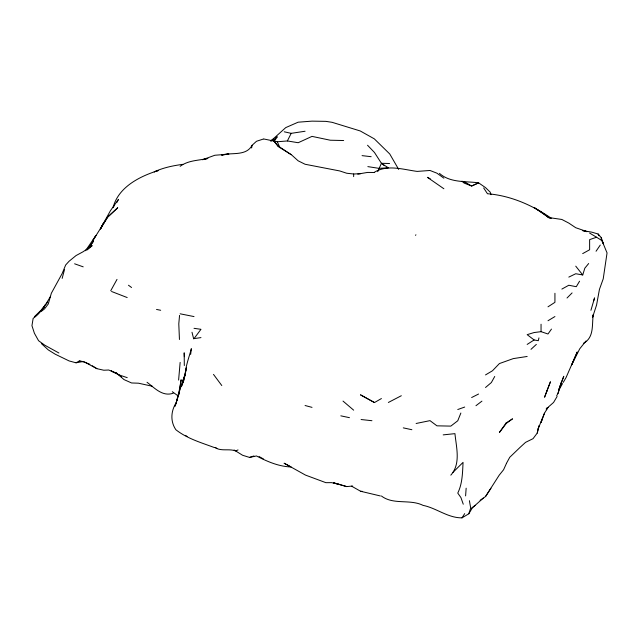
<?xml version="1.0" encoding="UTF-8"?>
<svg xmlns="http://www.w3.org/2000/svg" width="639" height="639" viewBox="0 0 639 639"><rect width="100%" height="100%" fill="white"/><g stroke="black" fill="none" stroke-linecap="round" stroke-linejoin="round"><path stroke-width="0.96" d="M353.655 176.636L353.655 173.992L346.713 173.241L339.772 170.956L305.075 164.255L298.133 160.804L291.344 154.694L277.949 146.403M551.473 329.093L547.99 333.997L541.049 331.665L541.049 324.229M554.932 293.277L554.932 302.327L547.99 306.824M179.559 391.084L181.141 379.75L178.289 395.956M465.599 495.896L466.151 488.204M593.192 315.099C591.85 325.283 594.23 337.544 583.383 343.359M179.551 315.402L178.792 323.853L179.447 339.509M178.608 380.069L180.142 362.401M190.654 354.405L191.341 348.67C189.136 357.097 185.853 365.212 185.214 374.087L186.516 367.481L183.521 381.124L185.31 374.142L178.337 394.159L176.66 401.204L177.818 397.498M251.63 147.968L252.085 145.301L256.487 141.275L263.428 139.022M593.024 314.875L592.537 317.391L596.57 305.027L599.446 289.363L603.224 278.836L607.05 252.916L601.698 239.976M537.239 433.074L538.885 426.013L537.239 433.074L533.046 438.666L525.554 442.356L520.178 447.268L509.754 457.284L506.511 463.227M182.219 384.39L183.936 376.986L182.227 384.263M538.949 337.895L538.294 340.699L534.108 339.956L527.167 334.652L534.108 332.544L541.049 331.665M62.159 278.396L64.491 269.634M590.931 310.306L594.566 297.878L593.743 300.673M557.975 393.448L561.258 382.825L557.975 393.448L556.673 395.749M575.747 266.159L582.744 274.962L584.813 268.204L588.663 263.532M178.073 396.396L175.006 406.18L176.58 402.147M178.401 395.637L179.271 392.857M381.419 495.992C393.416 505.201 409.847 498.811 423.058 505.377C436.445 508.045 447.811 517.981 461.997 517.862L468.802 513.78L470.671 507.965L469.401 500.68M377.705 171.675L381.419 163.296L374.478 152.489L367.537 145.237M178.369 395.493L179.255 392.785M560.571 384.59L558.909 389.486L563.782 376.275L560.85 383.775M548.086 407.283L544.468 413.209L538.118 428.953M546.441 392.09L544.572 397.234L550.443 381.763L546.441 392.09L547.032 390.645M183.081 381.962L181.444 386.435L183.209 381.779M113.151 207.3C118.471 186.995 139.917 176.196 158.456 170.501L154.199 171.859C163.272 167.682 173.009 165.661 182.834 164.343M542.535 418.385L541.049 422.411L544.468 413.209M460.871 413.026L457.764 420.766L450.822 426.109L436.94 425.83L429.999 420.638L416.117 423.481M176.524 402.187C170.94 410.597 170.038 421.149 175.861 429.735C187.179 438.634 201.109 442.611 214.377 447.564M506.463 463.387L503.58 469.745L499.179 475.216L485.52 496.559L480.129 500.337M116.849 202.483L118.503 199.336L110.435 210.702L100.339 228.922L107.664 217.116L117.68 207.771L107.664 217.116L92.815 240.599L95.962 235.44L85.53 250.736M101.058 228.187L103.798 222.691L100.371 228.938M263.819 138.982L277.31 141.754L287.374 140.955L291.192 133.343L305.075 131.243M113.119 207.675L114.038 205.918M450.822 475.152C461.038 463.706 456.27 447.316 454.944 433.649L443.194 434.879M110.739 290.745L117.001 279.395M494.73 376.475L491.359 382.545L485.52 387.498M559.125 389.614L562.536 383.568M58.908 353L44.73 345.164L38.564 340.707L34.394 333.246L31.95 325.674L33.156 318.358C41.12 312.91 45.601 304.523 50.561 296.344M45.073 304.891L43.188 308.118L34.394 316.728M563.223 382.402L566.05 377.585L577.233 351.985L571.713 364.821L579.709 348.838L585.971 341.002M557.104 396.46L553.582 402.442L548.43 406.971M468.802 513.78L472.357 507.813L483.3 498.101M579.565 281.2L576.282 286.703L568.806 285.25L561.873 289.084M273.764 141.043L275.705 137.824L277.31 136.754L274.051 141.546M596.051 251.247L600.261 245.064M461.997 517.862L464.705 513.612M490.936 488.252L485.52 496.559M252.085 145.301C246.247 156.299 231.861 152.37 221.965 154.886L221.533 154.934L228.73 154.167L214.848 155.253L202.563 159.71L207.907 158.448C198.402 160.557 188.401 160.229 180.142 166.316M506.032 423.074L499.402 432.475L506.344 423.361L512.542 418.817L506.032 423.074L506.344 423.361M87.615 249.226L89.46 246.678M87.615 249.17L88.773 247.605L86.872 249.857M87.088 249.889L93.598 241.055L87.519 249.529M546.249 409.759L547.99 407.45L546.249 408.345M44.075 307.127L41.335 310.027L44.85 305.857M45.992 304.372L47.701 302.135M43.133 308.086L44.379 306.776M415.438 235.312L415.933 234.817M567.025 298.006L572.089 292.918M452.835 472.501L463.051 462.372C462.548 472.716 462.436 483.627 457.764 493.092L460.919 497.565L463.267 504.219M271.064 140.836L285.761 127.6L298.133 122.193L312.016 121.138L325.89 121.362L332.144 122.329L360.22 130.955L374.31 138.847L389.75 153.975L398.688 169.423M530.993 349.333L536.345 344.405M89.3 248.22L92.184 245.632L82.974 251.822L76.033 255.576L69.1 261.231L65.665 264.993L62.159 273.532L51.344 293.253L48.276 303.98L44.522 308.893L41.335 311.345M271.072 140.931L273.859 138.687M270.816 141.011L273.037 139.294M471.646 508.109L475.224 505.337M475.959 405.709L481.926 401.14M527.167 344.421L534.108 339.956M547.99 320.746L554.932 316.553M485.52 374.917L492.461 370.78L499.402 363.567L513.285 358.607L527.167 356.466M374.478 402.554L360.596 394.886L374.478 402.554L381.419 398.552M582.688 253.611L589.629 249.753L589.629 239.625L596.57 237.237L601.299 240.208L601.227 237.612L598.12 234.026L591.77 232.149L582.688 230.615L587.033 231.701M76.033 362.8L79.268 361.003L82.974 361.53L76.033 362.8L69.1 360.931L55.218 354.198L48.276 349.9L41.335 343.542M401.316 395.733L388.36 402.466M471.646 397.53L478.579 394.023M568.814 277.102L575.747 273.74L582.744 274.962M374.478 172.187C387.665 164.279 403.105 169.551 417.155 171.404L429.999 170.477L436.94 173.185L443.881 178.185M238.035 449.936L235.671 450.934C228.818 448.394 221.198 451.669 214.848 447.468M457.764 409.527L464.705 407.051M234.122 449.992L242.612 455.272L249.545 457.42L253.883 455.958M249.545 457.42L256.487 455.966C267.429 461.614 278.588 466.486 291.192 466.989M357.776 174.096L367.537 172.426L374.462 172.49M74.603 263.795L83.206 266.846M200.965 337.608L194.024 338.622L200.965 329.309L194.024 328.326M221.965 154.886L228.73 154.167M173.201 393.241C162.466 396.915 154.678 388.001 147.026 382.274M346.713 486.591L333.726 482.844L346.713 486.591L352.664 486.031M353.655 173.992L360.596 173.704M343.654 140.524L330.283 140.221L312.008 136.379L298.205 142.721L287.374 140.955M384.454 165.733L381.419 163.296L389.582 163.504M351.57 486.159L360.596 491.255L362.505 491.399M361.083 419.527L371.938 420.71M362.065 155.628L371.155 156.699M547.99 217.452L561.865 219.465L568.806 223.091L575.747 227.724L586.961 231.59M367.848 166.619L378.791 168.321L388.36 167.833L381.419 163.296M180.142 313.805L194.024 316.577M156.523 309.444L160.677 310.274M79.268 361.003L84.739 362.129L96.856 368.655L103.798 370.229L108.742 370.013L117.68 373.823L116.138 372.817M340.819 415.837L349.445 417.666M403.289 427.866L411.867 429.712M284.115 463.251L290.33 466.526M152.386 386.268L138.503 383.2L131.562 382.969L123.95 379.566L118.471 374.71L111.17 370.916L117.68 373.823M284.251 131.802L291.192 133.343M339.772 484.53L331.593 482.645L325.89 482.677L305.498 475.096L284.307 463.291M360.596 491.255L380.397 495.968M305.075 405.509L312.016 407.37M118.471 374.71L127.241 377.665M127.185 297.55L111.553 291.488M548.813 217.755L550.459 218.362M83.845 361.882L89.915 364.31M430.175 178.72L427.411 177.33L443.881 188.761M551.337 218.298C532.327 205.167 510.681 195.614 487.453 193.737L483.643 187.922M259.091 456.542L263.428 458.978M589.629 233.083L596.57 237.237M92.232 365.764L96.856 368.655M291.192 154.686L277.31 145.436L273.764 140.804L278.508 146.395M215.631 447.612L216.845 448.45M439.456 173.369C450.191 182.914 465.312 181.101 478.555 182.81L485.528 187.618L490.201 192.155L491.008 194.695M172.306 391.715L177.706 395.613M185.542 435.383L187.083 436.509M128.471 285.234L131.562 287.518M343.015 401.084L353.655 410.166M118.431 374.446L121.426 376.946M213.49 374.39L221.789 385.541M599.142 235.727L598.12 234.026L599.023 235.695M602.162 241.526L603.512 244.026L601.227 237.612M277.31 141.754L279.914 147.649M192.004 332.256L193.681 338.902M184.351 356.714L184.184 352.8L184.312 365.556M89.915 246.327L89.22 247.349L89.915 246.327M478.587 182.818L471.646 186.029L464.194 183.121L461.893 181.204L464.705 182.019L471.646 186.029L478.595 182.834M541.049 211.884L534.108 207.507L547.99 217.044L541.049 211.884"/></g></svg>
